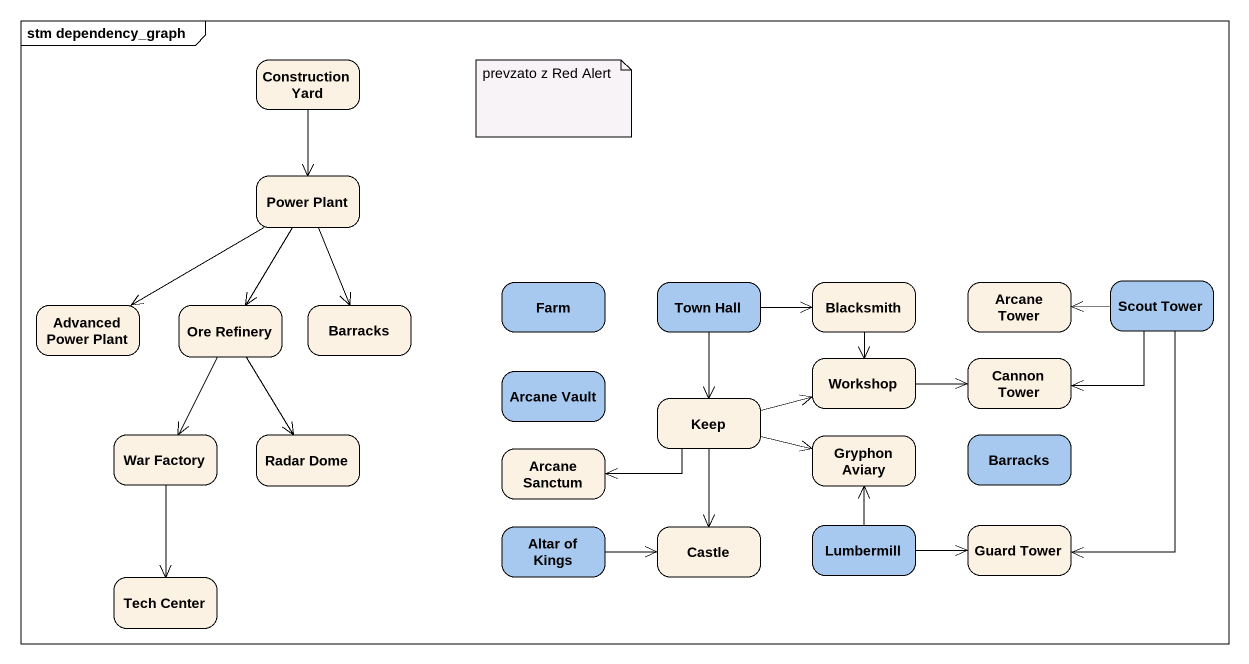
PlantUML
@startuml
mainframe stm dependency_graph
hide empty description
state "Construction Yard" as Construction_Yard
state "Power Plant" as Power_Plant
state "Advanced Power Plant" as Advanced_Power_Plant
state "Ore Refinery" as Ore_Refinery
state Barracks
state Farm #A7C9F0
state "Town Hall" as Town_Hall #A7C9F0
state Blacksmith
state "Arcane Tower" as Arcane_Tower
state "Scout Tower" as Scout_Tower #A7C9F0
state "Arcane Vault" as Arcane_Vault #A7C9F0
state Workshop
state "Cannon Tower" as Cannon_Tower
state "War Factory" as War_Factory
state "Radar Dome" as Radar_Dome
state "Arcane Sanctum" as Arcane_Sanctum
state Keep
state "Gryphon Aviary" as Gryphon_Aviary
state "Barracks" as Barracks_2 #A7C9F0
state "Altar of Kings" as Altar_of_Kings #A7C9F0
state Castle
state Lumbermill #A7C9F0
state "Guard Tower" as Guard_Tower
state "Tech Center" as Tech_Center
Construction_Yard --> Power_Plant
Power_Plant -left-> Advanced_Power_Plant
Power_Plant --> Ore_Refinery
Power_Plant --> Barracks
Ore_Refinery --> War_Factory
Ore_Refinery --> Radar_Dome
Town_Hall -right-> Blacksmith
Town_Hall --> Keep
Blacksmith --> Workshop
Scout_Tower -left-> Arcane_Tower
Scout_Tower -left-> Cannon_Tower
Scout_Tower --> Guard_Tower
Workshop -right-> Cannon_Tower
War_Factory --> Tech_Center
Keep -right-> Workshop
Keep -left-> Arcane_Sanctum
Keep -right-> Gryphon_Aviary
Keep --> Castle
Altar_of_Kings -right-> Castle
Lumbermill -up-> Gryphon_Aviary
Lumbermill -right-> Guard_Tower
note as N1
  prevzato z Red Alert
end note
@enduml
